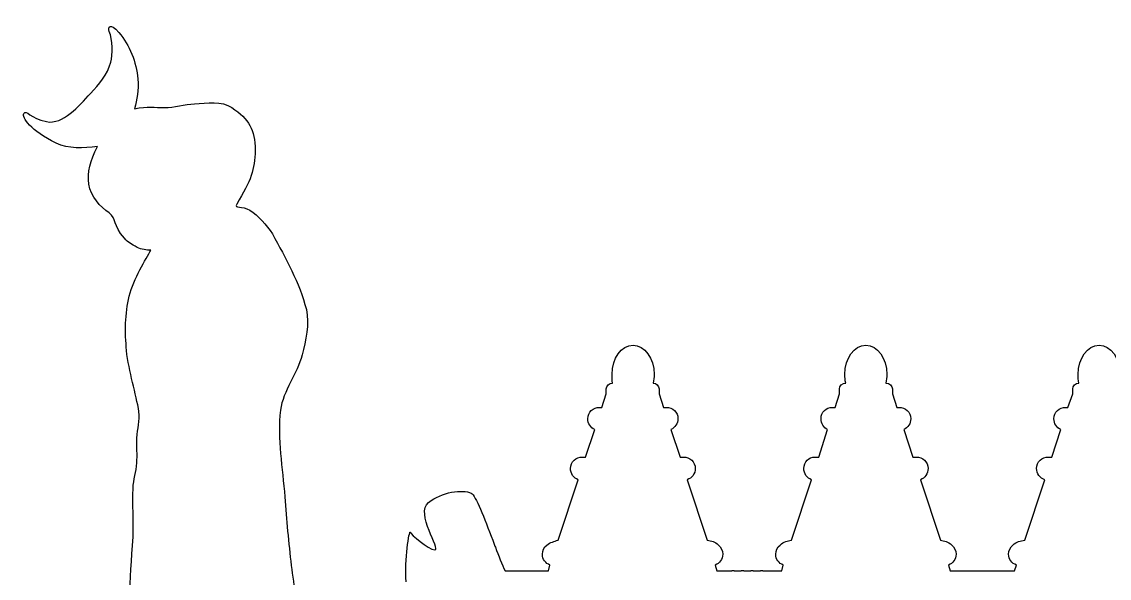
# Model space of a CAD drawing. Extents: x -1462 to 1445, y -1837 to 1335.
# Drawn here: x -1461.7 to -1337.4, y 1138.4 to 1202 of the extents above; entities that cross this region are included whole.
import ezdxf

# ---------------------------------------------------------------- set-up
doc = ezdxf.new("R2010")
doc.units = 0
doc.layers.add('Calque_1', color=7, linetype='CONTINUOUS')

msp = doc.modelspace()

# ---------------------------------------------------------------- linework, layer by layer
at = {"layer": 'Calque_1', "color": 1}
for p, q in [((-1394.936338, 1159.470068), (-1394.936338, 1160.025737)), ((-1388.886323, 1160.025737), (-1388.886323, 1159.470068)), ((-1368.267529, 1159.470068), (-1368.267529, 1160.025737)), ((-1362.217515, 1160.025737), (-1362.217515, 1159.470068)), ((-1341.598726, 1159.470068), (-1341.598726, 1160.025737)), ((-1395.429962, 1157.92648), (-1394.936338, 1159.470068)), ((-1388.886323, 1159.470068), (-1388.392101, 1157.92648)), ((-1368.761154, 1157.92648), (-1368.267529, 1159.470068)), ((-1362.217515, 1159.470068), (-1361.723891, 1157.92648)), ((-1342.154369, 1157.92648), (-1341.598726, 1159.470068)), ((-1395.67679, 1157.92648), (-1395.429962, 1157.92648)), ((-1388.392101, 1157.92648), (-1388.083884, 1157.92648)), ((-1369.070005, 1157.92648), (-1368.761154, 1157.92648)), ((-1361.723891, 1157.92648), (-1361.477099, 1157.92648)), ((-1342.401795, 1157.92648), (-1342.154369, 1157.92648)), ((-1397.281706, 1152.24705), (-1396.232433, 1155.395627)), ((-1387.528235, 1155.395627), (-1386.478968, 1152.24705)), ((-1370.613495, 1152.24705), (-1369.625617, 1155.395627)), ((-1360.921451, 1155.395627), (-1359.872183, 1152.24705)), ((-1344.006711, 1152.24705), (-1342.957443, 1155.395627)), ((-1397.652514, 1152.24705), (-1397.281706, 1152.24705)), ((-1386.478968, 1152.24705), (-1386.108128, 1152.24705)), ((-1371.045724, 1152.24705), (-1370.613495, 1152.24705)), ((-1359.872183, 1152.24705), (-1359.501344, 1152.24705)), ((-1344.376921, 1152.24705), (-1344.006711, 1152.24705)), ((-1400.430111, 1142.739992), (-1398.14617, 1149.654179)), ((-1385.675899, 1149.654179), (-1383.391952, 1142.739992)), ((-1373.761901, 1142.739992), (-1371.477361, 1149.654179)), ((-1359.007719, 1149.654179), (-1356.723778, 1142.739992)), ((-1347.093123, 1142.739992), (-1344.80915, 1149.654179)), ((-1407.900201, 1142.739992), (-1407.7148, 1142.184354)), ((-1401.541372, 1139.22122), (-1401.355965, 1139.900282)), ((-1382.466098, 1139.900282), (-1382.280666, 1139.22122)), ((-1374.873192, 1139.22122), (-1374.687785, 1139.900282)), ((-1355.79729, 1139.900282), (-1355.612486, 1139.22122)), ((-1348.266408, 1139.22122), (-1348.018982, 1139.900282)), ((-1406.480126, 1139.22122), (-1401.541372, 1139.22122)), ((-1382.280666, 1139.22122), (-1380.552367, 1139.22122)), ((-1380.552367, 1139.22122), (-1380.552367, 1139.28262)), ((-1380.552367, 1139.28262), (-1380.305539, 1139.28262)), ((-1380.305539, 1139.28262), (-1380.305539, 1139.22122)), ((-1380.305539, 1139.22122), (-1379.5031, 1139.22122)), ((-1379.5031, 1139.22122), (-1379.5031, 1139.28262)), ((-1379.5031, 1139.28262), (-1379.194279, 1139.28262)), ((-1379.194279, 1139.28262), (-1379.194279, 1139.22122)), ((-1379.194279, 1139.22122), (-1378.391839, 1139.22122)), ((-1378.391839, 1139.22122), (-1378.391839, 1139.28262)), ((-1378.391839, 1139.28262), (-1378.145011, 1139.28262)), ((-1378.145011, 1139.28262), (-1378.145011, 1139.22122)), ((-1378.145011, 1139.22122), (-1377.280548, 1139.22122)), ((-1377.280548, 1139.22122), (-1377.280548, 1139.28262)), ((-1377.280548, 1139.28262), (-1377.03372, 1139.28262)), ((-1377.03372, 1139.28262), (-1377.03372, 1139.22122)), ((-1377.03372, 1139.22122), (-1374.873192, 1139.22122)), ((-1355.612486, 1139.22122), (-1348.266408, 1139.22122))]:
    msp.add_line(p, q, dxfattribs=at)
for points in [[(-1451.729949, 1200.894881), (-1451.853425, 1201.327038), (-1451.729949, 1202.005565), (-1450.618689, 1200.770865)], [(-1451.54514, 1197.375486), (-1451.298218, 1198.239799), (-1451.359551, 1199.968861), (-1451.729949, 1200.894881)], [(-1450.618689, 1200.770865), (-1449.384014, 1199.35095), (-1448.643344, 1197.375486), (-1448.458129, 1195.461666)], [(-1453.890508, 1193.795288), (-1452.841053, 1194.906532), (-1451.977281, 1195.893854), (-1451.54514, 1197.375486)], [(-1448.458129, 1195.461666), (-1448.334684, 1194.165228), (-1448.582047, 1193.115789), (-1448.828969, 1192.066282)], [(-1458.891255, 1190.584749), (-1457.039262, 1190.214336), (-1455.186889, 1192.375399), (-1453.890508, 1193.795288)], [(-1461.484012, 1191.510644), (-1461.175352, 1192.066251), (-1460.804955, 1190.893424), (-1458.891255, 1190.584749)], [(-1448.828969, 1192.066282), (-1447.347404, 1192.374989), (-1446.544336, 1192.189701), (-1445.433138, 1192.189701)], [(-1445.433138, 1192.189701), (-1444.32194, 1192.127963), (-1443.087707, 1192.621957), (-1441.976515, 1192.621957)], [(-1441.976515, 1192.621957), (-1440.556657, 1192.683695), (-1438.889749, 1192.992276), (-1437.716818, 1192.189701)], [(-1437.716818, 1192.189701), (-1435.741379, 1190.831525), (-1435.062037, 1189.720436), (-1435.062037, 1187.312784)], [(-1457.779963, 1188.115266), (-1460.743154, 1189.535185), (-1461.73097, 1191.078488), (-1461.484012, 1191.510644)], [(-1453.088037, 1187.745039), (-1454.693109, 1187.498071), (-1456.421844, 1187.497916), (-1457.779963, 1188.115266)], [(-1454.075915, 1183.42376), (-1454.261129, 1184.843644), (-1453.89057, 1186.078152), (-1453.088037, 1187.745039)], [(-1435.062037, 1187.312784), (-1435.062037, 1185.090295), (-1435.556129, 1183.855444), (-1437.161169, 1181.139086)], [(-1451.729949, 1180.151795), (-1452.779409, 1180.830884), (-1453.828988, 1182.065579), (-1454.075915, 1183.42376)], [(-1437.161169, 1181.139086), (-1437.469829, 1180.645186), (-1436.543944, 1181.015636), (-1435.679672, 1180.459998)], [(-1450.00165, 1177.250057), (-1451.35977, 1178.793427), (-1450.865703, 1179.472707), (-1451.729949, 1180.151795)], [(-1435.679672, 1180.459998), (-1434.630244, 1179.842647), (-1433.765967, 1178.793208), (-1433.08691, 1177.743702)], [(-1448.520148, 1176.200742), (-1449.19921, 1176.571155), (-1449.569515, 1176.756162), (-1450.00165, 1177.250057)], [(-1433.08691, 1177.743702), (-1431.543576, 1174.965606), (-1429.999962, 1172.187915), (-1429.197424, 1169.101143)], [(-1449.446007, 1170.644108), (-1448.952164, 1172.619635), (-1447.532245, 1174.904148), (-1446.976627, 1175.891911)], [(-1446.976627, 1175.891911), (-1447.408768, 1175.891911), (-1448.088012, 1175.953811), (-1448.520148, 1176.200742)], [(-1449.754822, 1164.409009), (-1449.940037, 1166.508017), (-1449.939881, 1168.606838), (-1449.446007, 1170.644108)], [(-1429.197424, 1169.101143), (-1428.827057, 1167.434292), (-1429.259541, 1165.582216), (-1429.691677, 1163.915364)], [(-1394.257312, 1161.692719), (-1394.257312, 1163.54479), (-1393.207441, 1165.026074), (-1391.849327, 1165.026074)], [(-1391.849327, 1165.026074), (-1390.552946, 1165.026074), (-1389.441972, 1163.54479), (-1389.441972, 1161.692719)], [(-1367.650496, 1161.692719), (-1367.650496, 1163.54479), (-1366.600657, 1165.026074), (-1365.242538, 1165.026074)], [(-1365.242538, 1165.026074), (-1363.946162, 1165.026074), (-1362.835182, 1163.54479), (-1362.835182, 1161.692719)], [(-1340.981688, 1161.692719), (-1340.981688, 1163.54479), (-1339.932451, 1165.026074), (-1338.574332, 1165.026074)], [(-1338.574332, 1165.026074), (-1337.277951, 1165.026074), (-1336.166379, 1163.54479), (-1336.166379, 1161.692719)], [(-1448.334747, 1157.432835), (-1448.643406, 1159.408361), (-1449.507901, 1162.06307), (-1449.754822, 1164.409009)], [(-1429.691677, 1163.915364), (-1430.247289, 1161.754644), (-1431.852392, 1159.840736), (-1432.161056, 1157.618278)], [(-1394.195288, 1160.704794), (-1394.256792, 1161.013469), (-1394.257312, 1161.384044), (-1394.257312, 1161.692719)], [(-1389.441972, 1161.692719), (-1389.441972, 1161.384044), (-1389.503642, 1161.013469), (-1389.565386, 1160.704794)], [(-1367.526485, 1160.704794), (-1367.650496, 1161.013469), (-1367.650496, 1161.384044), (-1367.650496, 1161.692719)], [(-1362.835182, 1161.692719), (-1362.835182, 1161.384044), (-1362.896858, 1161.013469), (-1362.958596, 1160.704794)], [(-1340.919695, 1160.704794), (-1340.981688, 1161.013469), (-1340.981688, 1161.384044), (-1340.981688, 1161.692719)], [(-1394.936338, 1160.025737), (-1394.936338, 1160.396156), (-1394.565685, 1160.704794), (-1394.195288, 1160.704794)], [(-1389.565386, 1160.704794), (-1389.194983, 1160.704794), (-1388.886323, 1160.396156), (-1388.886323, 1160.025737)], [(-1368.267529, 1160.025737), (-1368.267529, 1160.396156), (-1367.95862, 1160.704794), (-1367.526485, 1160.704794)], [(-1362.958596, 1160.704794), (-1362.52646, 1160.704794), (-1362.217515, 1160.396156), (-1362.217515, 1160.025737)], [(-1341.598726, 1160.025737), (-1341.598726, 1160.396156), (-1341.290098, 1160.704794), (-1340.919695, 1160.704794)], [(-1448.581543, 1154.407708), (-1448.519805, 1155.518953), (-1448.211271, 1156.383328), (-1448.334747, 1157.432835)], [(-1432.161056, 1157.618278), (-1432.531454, 1154.28457), (-1431.913725, 1151.012672), (-1431.666803, 1147.678964)], [(-1397.034878, 1156.630353), (-1397.034878, 1157.371185), (-1396.417585, 1157.92648), (-1395.67679, 1157.92648)], [(-1388.083884, 1157.92648), (-1387.343083, 1157.92648), (-1386.725795, 1157.371185), (-1386.725795, 1156.630353)], [(-1370.366698, 1156.630353), (-1370.366698, 1157.371185), (-1369.810769, 1157.92648), (-1369.070005, 1157.92648)], [(-1361.477099, 1157.92648), (-1360.736299, 1157.92648), (-1360.11898, 1157.371185), (-1360.11898, 1156.630353)], [(-1343.759883, 1156.630353), (-1343.759883, 1157.371185), (-1343.142595, 1157.92648), (-1342.401795, 1157.92648)], [(-1396.232433, 1155.395627), (-1396.726281, 1155.580821), (-1397.034878, 1156.074747), (-1397.034878, 1156.630353)], [(-1386.725795, 1156.630353), (-1386.725795, 1156.074747), (-1387.096099, 1155.580821), (-1387.528235, 1155.395627)], [(-1369.625617, 1155.395627), (-1370.057753, 1155.580821), (-1370.366698, 1156.074747), (-1370.366698, 1156.630353)], [(-1360.11898, 1156.630353), (-1360.119011, 1156.074747), (-1360.427577, 1155.580821), (-1360.921451, 1155.395627)], [(-1342.957443, 1155.395627), (-1343.451317, 1155.580821), (-1343.759883, 1156.074747), (-1343.759883, 1156.630353)], [(-1448.581543, 1151.567993), (-1448.519805, 1152.432275), (-1448.581543, 1153.543395), (-1448.581543, 1154.407708)], [(-1449.013773, 1148.66626), (-1448.952035, 1149.654023), (-1448.643282, 1150.58023), (-1448.581543, 1151.567993)], [(-1399.010628, 1150.950929), (-1399.010628, 1151.69176), (-1398.393309, 1152.24705), (-1397.652514, 1152.24705)], [(-1386.108128, 1152.24705), (-1385.367333, 1152.24705), (-1384.75004, 1151.69176), (-1384.75004, 1150.950929)], [(-1372.341825, 1150.950929), (-1372.341825, 1151.69176), (-1371.786525, 1152.24705), (-1371.045724, 1152.24705)], [(-1359.501344, 1152.24705), (-1358.760544, 1152.24705), (-1358.143256, 1151.69176), (-1358.143256, 1150.950929)], [(-1345.735009, 1150.950929), (-1345.735009, 1151.69176), (-1345.117716, 1152.24705), (-1344.376921, 1152.24705)], [(-1398.14617, 1149.654179), (-1398.640012, 1149.839372), (-1399.010628, 1150.333584), (-1399.010628, 1150.950929)], [(-1384.75004, 1150.950929), (-1384.75004, 1150.333584), (-1385.120313, 1149.839372), (-1385.675899, 1149.654179)], [(-1371.477361, 1149.654179), (-1371.971204, 1149.839372), (-1372.341825, 1150.333584), (-1372.341825, 1150.950929)], [(-1358.143256, 1150.950929), (-1358.143256, 1150.333584), (-1358.513846, 1149.839372), (-1359.007719, 1149.654179)], [(-1344.80915, 1149.654179), (-1345.364768, 1149.839372), (-1345.735009, 1150.333584), (-1345.735009, 1150.950929)], [(-1449.013773, 1143.110249), (-1448.890296, 1144.962294), (-1449.137254, 1146.814215), (-1449.013773, 1148.66626)], [(-1415.246311, 1147.061271), (-1413.702977, 1148.234259), (-1411.3567, 1148.604485), (-1410.368983, 1148.110585)], [(-1431.666803, 1147.678964), (-1431.48162, 1145.086061), (-1431.235042, 1142.431161), (-1430.926351, 1139.838289)], [(-1410.368983, 1148.110585), (-1409.813366, 1147.863654), (-1408.887954, 1145.271156), (-1407.900201, 1142.739992)], [(-1414.505261, 1141.628685), (-1413.764466, 1141.566941), (-1416.789614, 1145.826576), (-1415.246311, 1147.061271)], [(-1417.777081, 1137.986494), (-1418.024007, 1140.455889), (-1417.40659, 1143.912855), (-1417.344851, 1143.665923)], [(-1417.344851, 1143.665923), (-1417.283113, 1143.418955), (-1415.307769, 1141.690428), (-1414.505261, 1141.628685)], [(-1449.63144, 1127.182685), (-1449.569702, 1135.084791), (-1449.384175, 1137.677538), (-1449.013773, 1143.110249)], [(-1401.726804, 1142.184354), (-1401.294669, 1142.493029), (-1400.862247, 1142.616541), (-1400.430111, 1142.739992)], [(-1383.391952, 1142.739992), (-1382.898109, 1142.678285), (-1382.466285, 1142.554772), (-1382.095888, 1142.184354)], [(-1375.057996, 1142.184354), (-1374.62586, 1142.554772), (-1374.194036, 1142.678285), (-1373.761901, 1142.739992)], [(-1356.723778, 1142.739992), (-1356.291642, 1142.678285), (-1355.859189, 1142.554772), (-1355.427085, 1142.184354)], [(-1348.451212, 1142.184354), (-1348.019076, 1142.554772), (-1347.586971, 1142.678285), (-1347.093123, 1142.739992)], [(-1407.7148, 1142.184354), (-1407.7148, 1142.122616), (-1407.653124, 1141.999259), (-1407.591386, 1141.937516)], [(-1407.591386, 1141.937516), (-1407.220983, 1140.949752), (-1406.850523, 1139.962051), (-1406.480126, 1139.22122)], [(-1402.220429, 1141.135039), (-1402.220429, 1141.567196), (-1402.035464, 1141.937391), (-1401.726804, 1142.184354)], [(-1401.355965, 1139.900282), (-1401.849808, 1140.085502), (-1402.220429, 1140.579401), (-1402.220429, 1141.135039)], [(-1381.601635, 1141.135039), (-1381.601635, 1140.579401), (-1381.972225, 1140.085502), (-1382.466098, 1139.900282)], [(-1382.095888, 1142.184354), (-1381.787197, 1141.937391), (-1381.601635, 1141.567196), (-1381.601635, 1141.135039)], [(-1375.552249, 1141.135039), (-1375.552249, 1141.567196), (-1375.366661, 1141.937391), (-1375.057996, 1142.184354)], [(-1374.687785, 1139.900282), (-1375.181633, 1140.085502), (-1375.552249, 1140.579401), (-1375.552249, 1141.135039)], [(-1354.93346, 1141.135039), (-1354.93346, 1140.579401), (-1355.303416, 1140.085502), (-1355.79729, 1139.900282)], [(-1355.427085, 1142.184354), (-1355.11842, 1141.937391), (-1354.93346, 1141.567196), (-1354.93346, 1141.135039)], [(-1348.945433, 1141.135039), (-1348.945433, 1141.567196), (-1348.698133, 1141.937391), (-1348.451212, 1142.184354)], [(-1348.018982, 1139.900282), (-1348.574563, 1140.085502), (-1348.945433, 1140.579401), (-1348.945433, 1141.135039)], [(-1430.926351, 1139.838289), (-1430.617692, 1137.492344), (-1430.185364, 1135.022954), (-1430.061887, 1132.615271)]]:
    msp.add_open_spline(points, degree=3, dxfattribs=at)

doc.saveas('drawing.dxf')
